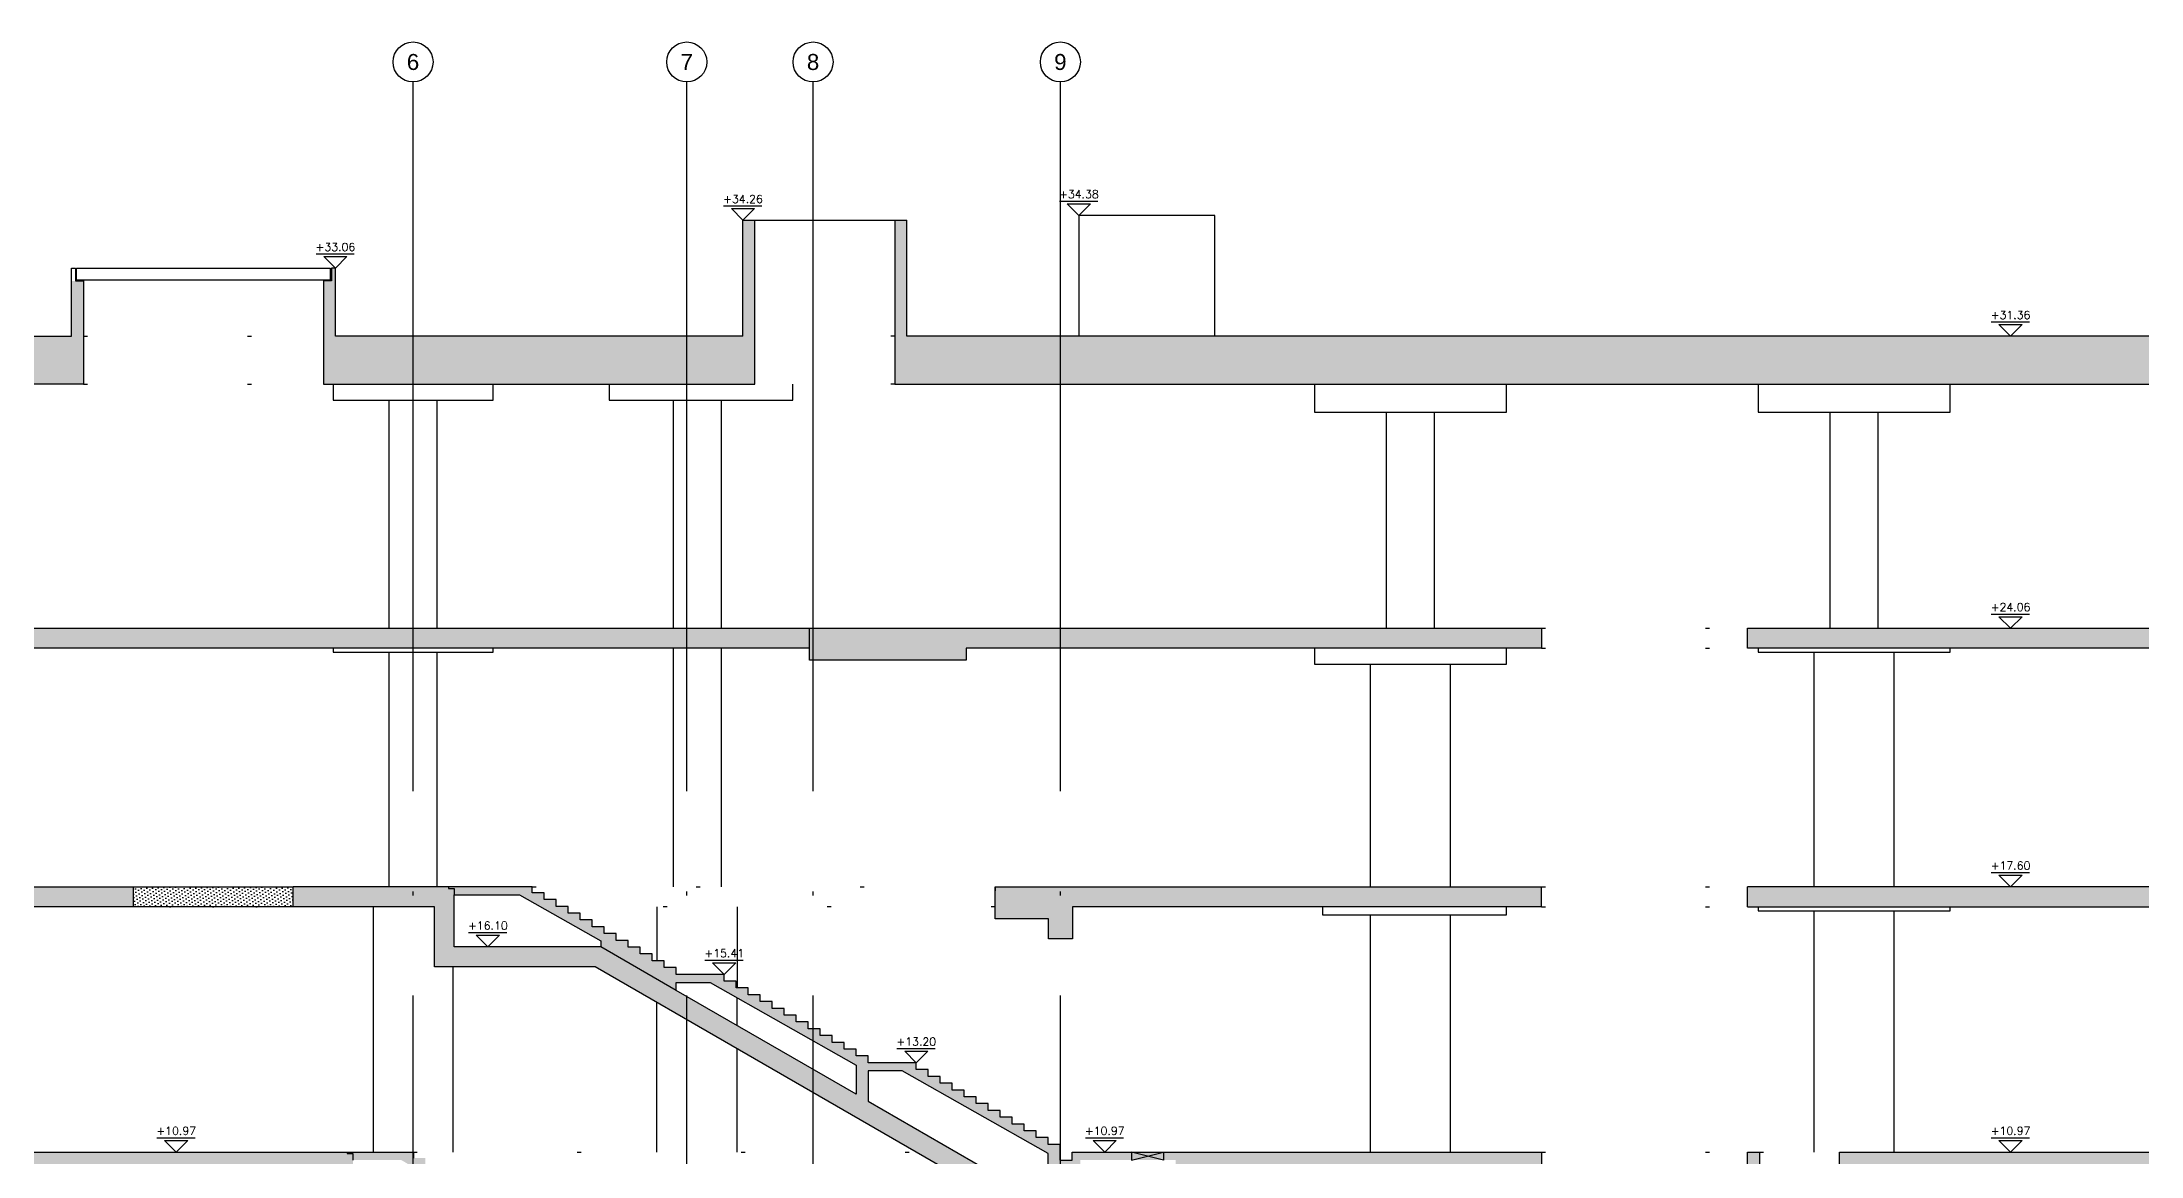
# Model space of a CAD drawing. Header units: millimetres. Extents: x 400408 to 401363, y 4543987 to 4544157.
# Drawn here: x 400672.2 to 400724.6, y 4544040.6 to 4544068.4 of the extents above; entities that cross this region are included whole.
import ezdxf
from ezdxf.enums import TextEntityAlignment as Align

# ---------------------------------------------------------------- set-up
doc = ezdxf.new("R2010")
doc.units = ezdxf.units.MM
for name, pattern in [('AKS', [3, 2.5, -0.25, 0, -0.25]), ('CIZGI', [0.4, 0.25, -0.15]), ('CONTINU', [0]), ('Dot', [4, 0, -4]), ('HIDDEN', [0.375, 0.25, -0.125])]:
    doc.linetypes.add(name, pattern=pattern)
for name, color, linetype in [('aks prota', 2, 'AKS'), ('caks prota', 4, 'Continuous'), ('görünüş prota', 4, 'Continuous'), ('kesik prota', 2, 'CIZGI'), ('kesit prota', 1, 'Continuous'), ('kesit tarama prota', 252, 'Continuous'), ('kot prota', 4, 'Continuous'), ('merdiven prota', 2, 'Continuous'), ('not çizgisi prota', 4, 'Continuous'), ('PRT-CST-rc_level', 6, 'Continuous'), ('PRT-CST-rc_levermark', 4, 'Continuous'), ('st_s_ölçü', 4, 'Continuous'), ('taks prota', 7, 'Continuous')]:
    doc.layers.add(name, color=color, linetype=linetype)
doc.styles.add('OLCU', font='romanstw.shx')
doc.styles.add('TAKS', font='Arial Unicode.ttf')
doc.dimstyles.new('1-50', dxfattribs={"dimtxt": 10, "dimasz": 4, "dimexe": 4, "dimexo": 8, "dimgap": 4, "dimtad": 1, "dimdec": 1, "dimrnd": 0.05, "dimzin": 9, "dimdsep": 46, "dimtxsty": 'OLCU', "dimblk1": 'OBLIQUE', "dimblk2": 'OBLIQUE', "dimsah": 1, "dimcen": 2, "dimdle": 4, "dimclrd": 4, "dimclre": 4, "dimclrt": 3, "dimadec": 1, "dimazin": 0, "dimtfac": 1, "dimtdec": 1, "dimtix": 1, "dimtmove": 2, "dimatfit": 3, "dimldrblk": 'OBLIQUE', "dimfxl": 1, "dimtvp": 1, "dimtolj": 1, "dimtzin": 1, "dimarcsym": 0})

# ---------------------------------------------------------------- blocks, each defined once
blk = doc.blocks.new('KOTK5')
at = {"layer": 'PRT-CST-rc_levermark'}
blk.add_line((217, 160), (-213, 160), dxfattribs=at)
blk.add_lwpolyline([(130, 130), (-130, 130), (0, 0)], close=True, dxfattribs=at)
at = {"layer": 'PRT-CST-rc_level', "style": 'OLCU'}
blk.add_attdef('000.00', text='', height=90, dxfattribs=at).set_placement((0, 193), align=Align.CENTER)
blk = doc.blocks.new('_Oblique')
at = {"layer": 'st_s_ölçü', "lineweight": -2}
blk.add_line((-0.5, -0.5), (0.5, 0.5), dxfattribs=at)

msp = doc.modelspace()

# ---------------------------------------------------------------- hatches: boundary and pattern name
at = {"layer": 'kesit tarama prota'}
h = msp.add_hatch(color=256, dxfattribs=at)
h.dxf.hatch_style = 1
h.paths.add_polyline_path([(400730.413, 4544024.445), (400706.148, 4544024.445), (400706.148, 4544026.075), (400751.913, 4544026.075), (400751.913, 4544024.445), (400731.753, 4544024.445), (400731.753, 4544021.895), (400765.354, 4544021.895), (400765.354, 4544024.445), (400765.354, 4544037.955), (400765.328, 4544037.955), (400765.328, 4544040.255), (400765.828, 4544040.255), (400765.828, 4544040.455), (400768.207, 4544040.455), (400768.207, 4544037.955), (400765.354, 4544037.955), (400765.354, 4544036.255), (400785.382, 4544036.255), (400786.592, 4544032.505), (400794.689, 4544032.505), (400794.689, 4544061.045), (400786.587, 4544061.045), (400786.587, 4544063.705), (400783.989, 4544063.705), (400783.989, 4544061.045), (400779.689, 4544061.045), (400779.689, 4544064.215), (400779.389, 4544064.215), (400779.389, 4544059.845), (400783.789, 4544059.845), (400783.789, 4544053.745), (400783.789, 4544053.245), (400783.789, 4544047.285), (400783.789, 4544046.785), (400783.789, 4544037.955), (400768.507, 4544037.955), (400768.507, 4544040.255), (400781.989, 4544040.255), (400781.989, 4544040.655), (400765.628, 4544040.655), (400765.628, 4544040.455), (400765.328, 4544040.455), (400765.328, 4544040.845), (400765.028, 4544040.845), (400765.028, 4544041.015), (400764.728, 4544041.015), (400764.728, 4544041.185), (400764.428, 4544041.185), (400764.428, 4544041.355), (400764.128, 4544041.355), (400764.128, 4544041.525), (400763.828, 4544041.525), (400763.828, 4544041.695), (400763.528, 4544041.695), (400763.528, 4544041.865), (400763.228, 4544041.865), (400763.228, 4544042.035), (400762.928, 4544042.035), (400762.928, 4544042.205), (400762.628, 4544042.205), (400762.628, 4544042.375), (400762.328, 4544042.375), (400762.328, 4544042.545), (400762.028, 4544042.545), (400762.028, 4544042.715), (400761.728, 4544042.715), (400761.728, 4544042.885), (400760.528, 4544042.885), (400760.528, 4544043.055), (400760.228, 4544043.055), (400760.228, 4544043.225), (400759.928, 4544043.225), (400759.928, 4544043.395), (400759.628, 4544043.395), (400759.628, 4544043.565), (400759.328, 4544043.565), (400759.328, 4544043.735), (400759.028, 4544043.735), (400759.028, 4544043.905), (400758.728, 4544043.905), (400758.728, 4544044.075), (400758.428, 4544044.075), (400758.428, 4544044.245), (400758.128, 4544044.245), (400758.128, 4544044.415), (400757.828, 4544044.415), (400757.828, 4544044.585), (400757.528, 4544044.585), (400757.528, 4544044.755), (400757.228, 4544044.755), (400757.228, 4544044.925), (400756.928, 4544044.925), (400756.928, 4544045.095), (400755.728, 4544045.095), (400755.728, 4544045.265), (400755.428, 4544045.265), (400755.428, 4544045.435), (400755.128, 4544045.435), (400755.128, 4544045.605), (400754.828, 4544045.605), (400754.828, 4544045.775), (400754.528, 4544045.775), (400754.528, 4544045.945), (400754.228, 4544045.945), (400754.228, 4544046.115), (400753.928, 4544046.115), (400753.928, 4544046.285), (400753.628, 4544046.285), (400753.628, 4544046.455), (400753.328, 4544046.455), (400753.328, 4544046.625), (400753.028, 4544046.625), (400753.028, 4544046.795), (400752.728, 4544046.795), (400752.728, 4544046.965), (400752.428, 4544046.965), (400752.428, 4544047.135), (400752.128, 4544047.135), (400752.128, 4544047.285), (400736.904, 4544047.285), (400736.904, 4544053.195), (400736.604, 4544053.195), (400736.604, 4544047.285), (400730.604, 4544047.285), (400730.604, 4544053.195), (400730.304, 4544053.195), (400730.304, 4544047.285), (400730.304, 4544047.185), (400730.054, 4544047.185), (400730.054, 4544047.285), (400714.794, 4544047.285), (400714.794, 4544046.785), (400749.578, 4544046.785), (400749.578, 4544045.285), (400753.9, 4544045.285), (400761.92, 4544040.655), (400717.094, 4544040.655), (400717.094, 4544040.255), (400762.407, 4544040.255), (400762.407, 4544037.955), (400741.624, 4544037.955), (400741.624, 4544040.205), (400741.324, 4544040.205), (400741.324, 4544037.955), (400724.324, 4544037.955), (400724.324, 4544040.205), (400724.024, 4544040.205), (400724.024, 4544037.955), (400717.194, 4544037.955), (400717.194, 4544036.955), (400762.292, 4544036.955), (400762.292, 4544032.495), (400717.194, 4544032.495), (400717.194, 4544030.995), (400715.094, 4544030.995), (400715.094, 4544032.495), (400697.783, 4544032.495), (400697.783, 4544032.295), (400697.483, 4544032.295), (400697.483, 4544032.685), (400697.193, 4544032.685), (400697.193, 4544032.855), (400696.903, 4544032.855), (400696.903, 4544033.025), (400696.613, 4544033.025), (400696.613, 4544033.195), (400696.323, 4544033.195), (400696.323, 4544033.365), (400696.033, 4544033.365), (400696.033, 4544033.535), (400695.743, 4544033.535), (400695.743, 4544033.705), (400695.453, 4544033.705), (400695.453, 4544033.875), (400695.163, 4544033.875), (400695.163, 4544034.045), (400694.873, 4544034.045), (400694.873, 4544034.215), (400694.583, 4544034.215), (400694.583, 4544034.385), (400694.293, 4544034.385), (400694.293, 4544034.555), (400694.003, 4544034.555), (400694.003, 4544034.725), (400693.713, 4544034.725), (400693.713, 4544034.895), (400693.423, 4544034.895), (400693.423, 4544035.065), (400693.133, 4544035.065), (400693.133, 4544035.235), (400691.643, 4544035.235), (400691.643, 4544035.405), (400691.353, 4544035.405), (400691.353, 4544035.575), (400691.063, 4544035.575), (400691.063, 4544035.745), (400690.773, 4544035.745), (400690.773, 4544035.915), (400690.483, 4544035.915), (400690.483, 4544036.085), (400690.193, 4544036.085), (400690.193, 4544036.255), (400689.903, 4544036.255), (400689.903, 4544036.425), (400689.613, 4544036.425), (400689.613, 4544036.595), (400689.323, 4544036.595), (400689.323, 4544036.765), (400689.033, 4544036.765), (400689.033, 4544036.935), (400688.743, 4544036.935), (400688.743, 4544037.105), (400688.453, 4544037.105), (400688.453, 4544037.275), (400688.163, 4544037.275), (400688.163, 4544037.445), (400687.873, 4544037.445), (400687.873, 4544037.615), (400687.583, 4544037.615), (400687.583, 4544037.785), (400687.293, 4544037.785), (400687.293, 4544037.955), (400685.803, 4544037.955), (400685.803, 4544038.125), (400685.513, 4544038.125), (400685.513, 4544038.295), (400685.223, 4544038.295), (400685.223, 4544038.465), (400684.933, 4544038.465), (400684.933, 4544038.635), (400684.643, 4544038.635), (400684.643, 4544038.805), (400684.353, 4544038.805), (400684.353, 4544038.975), (400684.063, 4544038.975), (400684.063, 4544039.145), (400683.773, 4544039.145), (400683.773, 4544039.315), (400683.483, 4544039.315), (400683.483, 4544039.485), (400683.193, 4544039.485), (400683.193, 4544039.655), (400682.903, 4544039.655), (400682.903, 4544039.825), (400682.613, 4544039.825), (400682.613, 4544039.995), (400682.323, 4544039.995), (400682.323, 4544040.165), (400682.033, 4544040.165), (400682.033, 4544040.335), (400681.743, 4544040.335), (400681.743, 4544040.505), (400681.453, 4544040.505), (400681.453, 4544040.655), (400654.889, 4544040.655), (400654.889, 4544046.785), (400662.439, 4544046.785), (400662.439, 4544047.285), (400654.889, 4544047.285), (400654.889, 4544053.245), (400691.35, 4544053.245), (400691.35, 4544053.745), (400654.889, 4544053.745), (400654.889, 4544059.845), (400673.196, 4544059.845), (400673.196, 4544062.425), (400672.896, 4544062.425), (400672.896, 4544061.045), (400654.689, 4544061.045), (400654.689, 4544061.575), (400652.089, 4544061.575), (400652.089, 4544061.045), (400643.989, 4544061.045), (400643.989, 4544036.255), (400655.78, 4544036.255), (400656.989, 4544032.505), (400663.739, 4544032.505), (400664.949, 4544036.255), (400680.741, 4544036.255), (400683.421, 4544030.895), (400692.708, 4544030.895), (400692.708, 4544032.495), (400691.643, 4544032.495), (400691.643, 4544035.035), (400692.788, 4544035.035), (400697.183, 4544032.459), (400697.183, 4544031.465), (400695.766, 4544031.465), (400695.766, 4544032.095), (400694.611, 4544032.095), (400694.611, 4544032.495), (400692.708, 4544032.495), (400692.708, 4544030.895), (400692.708, 4544024.445), (400692.708, 4544021.895), (400730.413, 4544021.895)])
h.paths.add_polyline_path([(400704.447, 4544026.375), (400704.447, 4544026.075), (400705.722, 4544026.075), (400705.722, 4544024.445), (400704.633, 4544024.445), (400702.95, 4544023.895), (400700.67, 4544023.895), (400698.987, 4544024.445), (400695.771, 4544024.445), (400695.771, 4544030.595), (400701.213, 4544030.595), (400701.213, 4544031.895), (400714.494, 4544031.895), (400714.494, 4544030.395), (400717.794, 4544030.395), (400717.794, 4544031.895), (400762.292, 4544031.895), (400762.292, 4544024.445), (400759.075, 4544024.445), (400757.392, 4544023.895), (400755.112, 4544023.895), (400753.429, 4544024.445), (400752.34, 4544024.445), (400752.34, 4544026.075), (400753.615, 4544026.075), (400753.615, 4544026.375)], flags=16)
h.paths.add_polyline_path([(400700.613, 4544030.995), (400697.483, 4544030.995), (400697.483, 4544032.095), (400697.983, 4544032.095), (400697.983, 4544032.295), (400700.613, 4544032.295)], flags=16)
h.paths.add_polyline_path([(400691.343, 4544032.495), (400685.121, 4544032.495), (400685.121, 4544037.355), (400685.121, 4544037.955), (400679.934, 4544037.955), (400679.934, 4544040.455), (400681.142, 4544040.455), (400685.121, 4544038.123), (400685.121, 4544037.955), (400685.121, 4544037.355), (400686.339, 4544037.355), (400691.343, 4544034.466)], flags=16)
h.paths.add_polyline_path([(400679.634, 4544037.955), (400662.339, 4544037.955), (400662.039, 4544037.955), (400662.039, 4544034.205), (400658.689, 4544034.205), (400658.689, 4544037.955), (400658.389, 4544037.955), (400654.889, 4544037.955), (400654.889, 4544040.255), (400679.634, 4544040.255)], flags=16)
h.paths.add_polyline_path([(400750.178, 4544045.785), (400750.178, 4544047.085), (400751.811, 4544047.085), (400754.034, 4544045.825), (400754.034, 4544045.785)], flags=16)
h.paths.add_polyline_path([(400755.728, 4544044.807), (400755.728, 4544044.895), (400756.576, 4544044.895), (400760.228, 4544042.825), (400760.228, 4544042.209)], flags=16)
h.paths.add_polyline_path([(400760.528, 4544042.036), (400760.528, 4544042.685), (400761.376, 4544042.685), (400765.028, 4544040.615), (400765.028, 4544037.955), (400762.907, 4544037.955), (400762.907, 4544040.662)], flags=16)
h.paths.add_polyline_path([(400654.289, 4544037.955), (400650.889, 4544037.955), (400650.889, 4544059.845), (400652.389, 4544059.845), (400652.389, 4544061.275), (400654.289, 4544061.275)], flags=16)
h.paths.add_polyline_path([(400650.389, 4544037.955), (400645.189, 4544037.955), (400645.189, 4544040.255), (400650.389, 4544040.255)], flags=16)
h.paths.add_polyline_path([(400650.389, 4544040.655), (400645.189, 4544040.655), (400645.189, 4544046.785), (400650.389, 4544046.785)], flags=16)
h.paths.add_polyline_path([(400650.389, 4544047.285), (400645.189, 4544047.285), (400645.189, 4544053.245), (400650.389, 4544053.245)], flags=16)
h.paths.add_polyline_path([(400650.389, 4544053.745), (400645.189, 4544053.745), (400645.189, 4544059.845), (400650.389, 4544059.845)], flags=16)
h.paths.add_polyline_path([(400784.392, 4544037.955), (400784.392, 4544063.505), (400786.287, 4544063.505), (400786.287, 4544059.845), (400787.792, 4544059.845), (400787.792, 4544037.955)], flags=16)
h.paths.add_polyline_path([(400788.292, 4544034.205), (400788.292, 4544040.255), (400793.489, 4544040.255), (400793.489, 4544037.955), (400793.489, 4544034.205)], flags=16)
h.paths.add_polyline_path([(400788.292, 4544040.655), (400788.292, 4544046.785), (400793.489, 4544046.785), (400793.489, 4544040.655)], flags=16)
h.paths.add_polyline_path([(400788.292, 4544047.285), (400788.292, 4544053.245), (400793.489, 4544053.245), (400793.489, 4544047.285)], flags=16)
h.paths.add_polyline_path([(400788.292, 4544053.745), (400788.292, 4544059.845), (400793.489, 4544059.845), (400793.489, 4544053.745)], flags=16)
h = msp.add_hatch(color=256, dxfattribs=at)
h.dxf.hatch_style = 1
h.paths.add_polyline_path([(400689.984, 4544063.945), (400689.684, 4544063.945), (400689.684, 4544061.045), (400679.496, 4544061.045), (400679.496, 4544062.745), (400679.396, 4544062.745), (400679.396, 4544062.425), (400679.196, 4544062.425), (400679.196, 4544059.845), (400689.984, 4544059.845)])
h = msp.add_hatch(color=256, dxfattribs=at)
h.dxf.hatch_style = 1
h.paths.add_polyline_path([(400766.715, 4544061.045), (400693.784, 4544061.045), (400693.784, 4544063.945), (400693.484, 4544063.945), (400693.484, 4544059.845), (400766.715, 4544059.845)])
h = msp.add_hatch(color=256, dxfattribs=at)
h.dxf.hatch_style = 1
h.paths.add_polyline_path([(400709.644, 4544053.745), (400691.35, 4544053.745), (400691.35, 4544052.945), (400695.261, 4544052.945), (400695.261, 4544053.245), (400709.644, 4544053.245)])
h = msp.add_hatch(color=256, dxfattribs=at)
h.dxf.hatch_style = 1
h.paths.add_polyline_path([(400714.794, 4544053.245), (400714.794, 4544053.745), (400766.715, 4544053.745), (400766.715, 4544053.245)])
h = msp.add_hatch(color=256, dxfattribs=at)
h.dxf.hatch_style = 1
h.paths.add_polyline_path([(400674.439, 4544047.285), (400670.439, 4544047.285), (400670.439, 4544046.785), (400674.439, 4544046.785)])
h = msp.add_hatch(dxfattribs=at)
h.set_pattern_fill('DOTS', color=2, scale=0.05, angle=36)
h.set_pattern_definition([(36, (401042.08825, 4543716.50531), (-0.014547592, 0.087543451), [0, -0.079375])])
h.paths.add_polyline_path([(400678.439, 4544047.285), (400674.439, 4544047.285), (400674.439, 4544046.785), (400678.439, 4544046.785)])
h = msp.add_hatch(color=256, dxfattribs=at)
h.dxf.hatch_style = 1
h.paths.add_polyline_path([(400687.416, 4544045.605), (400687.116, 4544045.605), (400687.116, 4544045.775), (400686.816, 4544045.775), (400686.816, 4544045.945), (400686.516, 4544045.945), (400686.516, 4544046.115), (400686.216, 4544046.115), (400686.216, 4544046.285), (400685.916, 4544046.285), (400685.916, 4544046.455), (400685.616, 4544046.455), (400685.616, 4544046.625), (400685.316, 4544046.625), (400685.316, 4544046.795), (400685.016, 4544046.795), (400685.016, 4544046.965), (400684.716, 4544046.965), (400684.716, 4544047.135), (400684.416, 4544047.135), (400684.416, 4544047.285), (400678.439, 4544047.285), (400678.439, 4544046.785), (400681.97, 4544046.785), (400681.97, 4544045.285), (400685.994, 4544045.285), (400700.422, 4544036.955), (400715.094, 4544036.955), (400715.094, 4544040.655), (400714.794, 4544040.655), (400714.794, 4544037.955), (400709.644, 4544037.955), (400709.644, 4544040.655), (400697.917, 4544040.655), (400697.917, 4544040.451), (400697.617, 4544040.451), (400697.617, 4544040.845), (400697.316, 4544040.845), (400697.316, 4544041.015), (400697.016, 4544041.015), (400697.016, 4544041.185), (400696.716, 4544041.185), (400696.716, 4544041.355), (400696.416, 4544041.355), (400696.416, 4544041.525), (400696.116, 4544041.525), (400696.116, 4544041.695), (400695.816, 4544041.695), (400695.816, 4544041.865), (400695.516, 4544041.865), (400695.516, 4544042.035), (400695.216, 4544042.035), (400695.216, 4544042.205), (400694.916, 4544042.205), (400694.916, 4544042.375), (400694.616, 4544042.375), (400694.616, 4544042.545), (400694.316, 4544042.545), (400694.316, 4544042.715), (400694.016, 4544042.715), (400694.016, 4544042.885), (400692.816, 4544042.885), (400692.816, 4544043.055), (400692.516, 4544043.055), (400692.516, 4544043.225), (400692.216, 4544043.225), (400692.216, 4544043.395), (400691.916, 4544043.395), (400691.916, 4544043.565), (400691.616, 4544043.565), (400691.616, 4544043.735), (400691.316, 4544043.735), (400691.316, 4544043.905), (400691.016, 4544043.905), (400691.016, 4544044.075), (400690.716, 4544044.075), (400690.716, 4544044.245), (400690.416, 4544044.245), (400690.416, 4544044.415), (400690.116, 4544044.415), (400690.116, 4544044.585), (400689.816, 4544044.585), (400689.816, 4544044.755), (400689.516, 4544044.755), (400689.516, 4544044.925), (400689.216, 4544044.925), (400689.216, 4544045.095), (400688.016, 4544045.095), (400688.016, 4544045.265), (400687.716, 4544045.265), (400687.716, 4544045.435), (400687.416, 4544045.435)])
h.paths.add_polyline_path([(400686.128, 4544045.785), (400682.468, 4544045.785), (400682.468, 4544047.085), (400684.099, 4544047.085), (400686.128, 4544045.935)], flags=16)
h.paths.add_polyline_path([(400688.016, 4544044.895), (400688.864, 4544044.895), (400692.516, 4544042.825), (400692.516, 4544042.097), (400688.016, 4544044.695)], flags=16)
h.paths.add_polyline_path([(400692.816, 4544042.685), (400693.664, 4544042.685), (400697.317, 4544040.615), (400697.317, 4544039.325), (400692.816, 4544041.924)], flags=16)
h.paths.add_polyline_path([(400697.617, 4544040.251), (400698.117, 4544040.251), (400698.117, 4544040.455), (400700.499, 4544040.455), (400700.499, 4544037.955), (400699.69, 4544037.955), (400697.617, 4544039.152)], flags=16)
h.paths.add_polyline_path([(400700.999, 4544040.255), (400709.344, 4544040.255), (400709.344, 4544037.955), (400700.999, 4544037.955)], flags=16)
h = msp.add_hatch(color=256, dxfattribs=at)
h.dxf.hatch_style = 1
h.paths.add_polyline_path([(400709.644, 4544047.285), (400695.989, 4544047.285), (400695.989, 4544046.485), (400697.319, 4544046.485), (400697.319, 4544045.985), (400697.919, 4544045.985), (400697.919, 4544046.785), (400709.644, 4544046.785)])

# ---------------------------------------------------------------- linework, layer by layer
at = {"layer": 'aks prota', "ltscale": 10}
for p, q in [((400681.439, 4544019.57), (400681.439, 4544067.399)), ((400688.279, 4544019.57), (400688.279, 4544067.399)), ((400691.439, 4544019.57), (400691.439, 4544067.399)), ((400697.619, 4544019.57), (400697.619, 4544067.399))]:
    msp.add_line(p, q, dxfattribs=at)
at = {"layer": 'caks prota', "ltscale": 0.05}
for centre in [(400681.437, 4544067.899), (400688.28, 4544067.899), (400691.437, 4544067.899), (400697.619, 4544067.899)]:
    msp.add_circle(centre, 0.5, dxfattribs=at)
at = {"layer": 'görünüş prota', "color": 4}
for p, q in [((400680.839, 4544053.745), (400680.839, 4544059.445)), ((400682.039, 4544053.745), (400682.039, 4544059.445)), ((400687.936, 4544059.445), (400687.936, 4544053.745)), ((400689.136, 4544059.445), (400689.136, 4544053.745)), ((400705.77, 4544053.745), (400705.77, 4544059.145)), ((400706.97, 4544053.745), (400706.97, 4544059.145)), ((400716.859, 4544053.745), (400716.859, 4544059.145)), ((400718.059, 4544053.745), (400718.059, 4544059.145)), ((400680.839, 4544047.285), (400680.839, 4544053.145)), ((400682.039, 4544047.285), (400682.039, 4544053.145)), ((400687.936, 4544053.245), (400687.936, 4544047.285)), ((400689.136, 4544053.245), (400689.136, 4544047.285)), ((400716.459, 4544047.285), (400716.459, 4544053.145)), ((400718.459, 4544047.285), (400718.459, 4544053.145)), ((400705.37, 4544047.285), (400705.37, 4544052.845)), ((400707.37, 4544047.285), (400707.37, 4544052.845)), ((400680.439, 4544046.785), (400680.439, 4544040.655)), ((400687.536, 4544046.785), (400687.536, 4544045.435)), ((400689.536, 4544046.785), (400689.536, 4544044.755)), ((400705.37, 4544040.655), (400705.37, 4544046.585)), ((400707.37, 4544040.655), (400707.37, 4544046.585)), ((400716.459, 4544040.655), (400716.459, 4544046.685)), ((400718.459, 4544040.655), (400718.459, 4544046.685)), ((400682.439, 4544040.655), (400682.439, 4544045.285)), ((400687.536, 4544040.655), (400687.536, 4544044.395)), ((400689.536, 4544043.818), (400689.536, 4544044.514)), ((400689.536, 4544040.655), (400689.536, 4544043.241))]:
    msp.add_line(p, q, dxfattribs=at)
for points in [[(400689.984, 4544063.945), (400693.484, 4544063.945)], [(400701.481, 4544061.045), (400701.481, 4544064.065), (400698.081, 4544064.065), (400698.081, 4544061.045)], [(400679.439, 4544059.845), (400679.439, 4544059.445), (400683.439, 4544059.445), (400683.439, 4544059.845)], [(400686.338, 4544059.845), (400686.338, 4544059.445), (400690.935, 4544059.445), (400690.935, 4544059.845)], [(400703.97, 4544059.845), (400703.97, 4544059.145), (400708.769, 4544059.145), (400708.769, 4544059.845)], [(400715.059, 4544059.845), (400715.059, 4544059.145), (400719.858, 4544059.145), (400719.858, 4544059.845)], [(400679.439, 4544053.245), (400679.439, 4544053.145), (400683.439, 4544053.145), (400683.439, 4544053.245)], [(400703.97, 4544053.245), (400703.97, 4544052.845), (400708.77, 4544052.845), (400708.77, 4544053.245)], [(400715.059, 4544053.245), (400715.059, 4544053.145), (400719.859, 4544053.145), (400719.859, 4544053.245)], [(400674.439, 4544047.285), (400678.439, 4544047.285)], [(400678.439, 4544046.785), (400674.439, 4544046.785)], [(400704.17, 4544046.785), (400704.17, 4544046.585), (400708.772, 4544046.585), (400708.772, 4544046.785)], [(400715.059, 4544046.785), (400715.059, 4544046.685), (400719.859, 4544046.685), (400719.859, 4544046.785)]]:
    msp.add_lwpolyline(points, dxfattribs=at)
msp.add_lwpolyline([(400673.026, 4544062.745), (400679.366, 4544062.745), (400679.366, 4544062.445), (400673.026, 4544062.445)], close=True, dxfattribs=at)
at = {"layer": 'görünüş prota', "color": 4, "linetype": 'Dot'}
for points in [[(400673.196, 4544061.045), (400679.196, 4544061.045)], [(400693.484, 4544061.045), (400689.984, 4544061.045)], [(400673.196, 4544059.845), (400679.196, 4544059.845)], [(400693.484, 4544059.845), (400689.984, 4544059.845)], [(400709.644, 4544053.745), (400714.794, 4544053.745)], [(400709.644, 4544053.245), (400714.794, 4544053.245)], [(400684.416, 4544047.285), (400695.989, 4544047.285), (400695.989, 4544046.785)], [(400695.989, 4544046.785), (400685.316, 4544046.785)], [(400709.644, 4544047.285), (400714.794, 4544047.285)], [(400709.644, 4544046.785), (400714.794, 4544046.785)], [(400681.443, 4544040.655), (400694.014, 4544040.655)], [(400709.644, 4544040.655), (400714.794, 4544040.655)], [(400715.094, 4544040.655), (400717.094, 4544040.655)]]:
    msp.add_lwpolyline(points, dxfattribs=at)
at = {"layer": 'kesik prota', "ltscale": 10}
for points in [[(400688.016, 4544044.695), (400686.128, 4544045.785), (400686.128, 4544045.785)], [(400699.399, 4544040.655), (400699.399, 4544040.455), (400700.199, 4544040.655), (400700.199, 4544040.455), (400699.399, 4544040.655)]]:
    msp.add_lwpolyline(points, dxfattribs=at)
at = {"layer": 'kesit prota'}
for p, q in [((400689.684, 4544061.045), (400689.684, 4544063.945)), ((400689.984, 4544059.845), (400689.984, 4544063.945)), ((400693.784, 4544061.045), (400693.784, 4544063.945))]:
    msp.add_line(p, q, dxfattribs=at)
at = {"layer": 'kesit prota', "color": 1}
for p, q in [((400714.794, 4544053.245), (400714.794, 4544053.745)), ((400709.644, 4544046.785), (400709.644, 4544047.285)), ((400714.794, 4544046.785), (400714.794, 4544047.285))]:
    msp.add_line(p, q, dxfattribs=at)
at = {"layer": 'kesit prota'}
for points in [[(400689.684, 4544063.945), (400689.984, 4544063.945)], [(400693.484, 4544063.945), (400693.784, 4544063.945)], [(400643.989, 4544061.045), (400652.089, 4544061.045), (400652.089, 4544061.575), (400654.689, 4544061.575), (400654.689, 4544061.045), (400672.896, 4544061.045), (400672.896, 4544062.745), (400672.996, 4544062.745), (400672.996, 4544062.425), (400673.196, 4544062.425), (400673.196, 4544059.845), (400654.889, 4544059.845), (400654.889, 4544053.745), (400709.644, 4544053.745), (400709.644, 4544053.245), (400695.261, 4544053.245), (400695.261, 4544052.945), (400691.35, 4544052.945), (400691.35, 4544053.745)], [(400691.35, 4544053.245), (400654.889, 4544053.245), (400654.889, 4544047.285), (400662.439, 4544047.285), (400662.439, 4544046.785), (400654.889, 4544046.785)], [(400674.439, 4544046.785), (400670.439, 4544046.785), (400670.439, 4544047.285), (400674.439, 4544047.285), (400674.439, 4544046.785)], [(400697.617, 4544040.451), (400697.917, 4544040.451), (400697.917, 4544040.655), (400709.644, 4544040.655), (400709.644, 4544037.955), (400714.794, 4544037.955), (400714.794, 4544040.655), (400715.094, 4544040.655), (400715.094, 4544036.955), (400700.422, 4544036.955), (400685.994, 4544045.285), (400681.97, 4544045.285), (400681.97, 4544046.785), (400678.439, 4544046.785), (400678.439, 4544047.285)], [(400654.889, 4544040.655), (400681.453, 4544040.655), (400681.453, 4544040.505)]]:
    msp.add_lwpolyline(points, dxfattribs=at)
at = {"layer": 'kesit prota', "color": 1}
for points in [[(400693.484, 4544063.945), (400693.484, 4544059.845), (400766.715, 4544059.845), (400766.715, 4544061.045), (400693.784, 4544061.045)], [(400689.684, 4544061.045), (400679.496, 4544061.045), (400679.496, 4544062.745), (400679.396, 4544062.745), (400679.396, 4544062.425), (400679.196, 4544062.425), (400679.196, 4544059.845), (400689.984, 4544059.845)], [(400714.794, 4544053.745), (400766.715, 4544053.745), (400766.715, 4544053.245), (400714.794, 4544053.245)], [(400697.617, 4544040.451), (400697.617, 4544040.845), (400697.316, 4544040.845), (400697.316, 4544041.015), (400697.016, 4544041.015), (400697.016, 4544041.185), (400696.716, 4544041.185), (400696.716, 4544041.355), (400696.416, 4544041.355), (400696.416, 4544041.525), (400696.116, 4544041.525), (400696.116, 4544041.695), (400695.816, 4544041.695), (400695.816, 4544041.865), (400695.516, 4544041.865), (400695.516, 4544042.035), (400695.216, 4544042.035), (400695.216, 4544042.205), (400694.916, 4544042.205), (400694.916, 4544042.375), (400694.616, 4544042.375), (400694.616, 4544042.545), (400694.316, 4544042.545), (400694.316, 4544042.715), (400694.016, 4544042.715), (400694.016, 4544042.885), (400692.816, 4544042.885), (400692.816, 4544043.055), (400692.516, 4544043.055), (400692.516, 4544043.225), (400692.216, 4544043.225), (400692.216, 4544043.395), (400691.916, 4544043.395), (400691.916, 4544043.565), (400691.616, 4544043.565), (400691.616, 4544043.735), (400691.316, 4544043.735), (400691.316, 4544043.905), (400691.016, 4544043.905), (400691.016, 4544044.075), (400690.716, 4544044.075), (400690.716, 4544044.245), (400690.416, 4544044.245), (400690.416, 4544044.415), (400690.116, 4544044.415), (400690.116, 4544044.585), (400689.816, 4544044.585), (400689.816, 4544044.755), (400689.516, 4544044.755), (400689.516, 4544044.925), (400689.216, 4544044.925), (400689.216, 4544045.095), (400688.016, 4544045.095), (400688.016, 4544045.265), (400687.716, 4544045.265), (400687.716, 4544045.435), (400687.416, 4544045.435), (400687.416, 4544045.605), (400687.116, 4544045.605), (400687.116, 4544045.775), (400686.816, 4544045.775), (400686.816, 4544045.945), (400686.516, 4544045.945), (400686.516, 4544046.115), (400686.216, 4544046.115), (400686.216, 4544046.285), (400685.916, 4544046.285), (400685.916, 4544046.455), (400685.616, 4544046.455), (400685.616, 4544046.625), (400685.316, 4544046.625), (400685.316, 4544046.795), (400685.016, 4544046.795), (400685.016, 4544046.965), (400684.716, 4544046.965), (400684.716, 4544047.135), (400684.416, 4544047.135), (400684.416, 4544047.285), (400678.439, 4544047.285)], [(400695.989, 4544047.285), (400709.644, 4544047.285)], [(400709.644, 4544046.785), (400697.919, 4544046.785), (400697.919, 4544045.985), (400697.319, 4544045.985), (400697.319, 4544046.485), (400695.989, 4544046.485), (400695.989, 4544047.285)], [(400730.054, 4544047.285), (400714.794, 4544047.285)], [(400714.794, 4544046.785), (400749.578, 4544046.785), (400749.578, 4544045.285), (400753.9, 4544045.285), (400761.92, 4544040.655)], [(400692.816, 4544041.924), (400697.317, 4544039.325), (400697.317, 4544040.615), (400693.664, 4544042.685), (400692.816, 4544042.685), (400692.816, 4544041.924)], [(400717.194, 4544032.495), (400762.292, 4544032.495), (400762.292, 4544036.955), (400717.194, 4544036.955), (400717.194, 4544037.955), (400724.024, 4544037.955), (400724.024, 4544040.205), (400724.324, 4544040.205), (400724.324, 4544037.955), (400741.324, 4544037.955), (400741.324, 4544040.205), (400741.624, 4544040.205), (400741.624, 4544037.955), (400762.407, 4544037.955), (400762.407, 4544040.255), (400717.094, 4544040.255), (400717.094, 4544040.655), (400761.92, 4544040.655)]]:
    msp.add_lwpolyline(points, dxfattribs=at)
for points in [[(400686.128, 4544045.935), (400686.128, 4544045.785), (400682.468, 4544045.785), (400682.468, 4544047.085), (400684.099, 4544047.085)], [(400692.516, 4544042.097), (400688.016, 4544044.695), (400688.016, 4544044.895), (400688.864, 4544044.895), (400692.516, 4544042.825)]]:
    msp.add_lwpolyline(points, close=True, dxfattribs=at)
at = {"layer": 'merdiven prota', "linetype": 'HIDDEN', "ltscale": 10}
for points in [[(400682.325, 4544047.285), (400682.325, 4544047.245), (400682.468, 4544047.245), (400682.468, 4544047.085)], [(400679.789, 4544040.655), (400679.789, 4544040.615), (400679.934, 4544040.615), (400679.934, 4544040.455)]]:
    msp.add_lwpolyline(points, dxfattribs=at)

# ---------------------------------------------------------------- block references
at = {"layer": 'kot prota', "linetype": 'CONTINU', "ltscale": 0.1}
ref = msp.add_blockref('KOTK5', (400698.081, 4544064.065), dxfattribs=dict(at, xscale=-0.002222222222222222, yscale=0.002222222222222222, zscale=0.002222222222222222, rotation=359.9999999999902))
ref.add_attrib('000.00', '+34.38', dxfattribs={"layer": 'PRT-CST-rc_level', "height": 0.2, "style": 'OLCU'}).set_placement((400698.081, 4544064.494), align=Align.CENTER)
ref = msp.add_blockref('KOTK5', (400689.684, 4544063.945), dxfattribs=dict(at, xscale=-0.002222222222222222, yscale=0.002222222222222222, zscale=0.002222222222222222, rotation=359.9999999999902))
ref.add_attrib('000.00', '+34.26', dxfattribs={"layer": 'PRT-CST-rc_level', "height": 0.2, "style": 'OLCU'}).set_placement((400689.684, 4544064.374), align=Align.CENTER)
ref = msp.add_blockref('KOTK5', (400679.496, 4544062.745), dxfattribs=dict(at, xscale=-0.002222222222222222, yscale=0.002222222222222222, zscale=0.002222222222222222, rotation=359.9999999999902))
ref.add_attrib('000.00', '+33.06', dxfattribs={"layer": 'PRT-CST-rc_level', "height": 0.2, "style": 'OLCU'}).set_placement((400679.496, 4544063.174), align=Align.CENTER)
ref = msp.add_blockref('KOTK5', (400721.371, 4544061.045), dxfattribs=dict(at, xscale=-0.002222222222222222, yscale=0.002222222222222222, zscale=0.002222222222222222, rotation=359.9999999999902))
ref.add_attrib('000.00', '+31.36', dxfattribs={"layer": 'PRT-CST-rc_level', "height": 0.2, "style": 'OLCU'}).set_placement((400721.371, 4544061.474), align=Align.CENTER)
ref = msp.add_blockref('KOTK5', (400721.371, 4544053.745), dxfattribs=dict(at, xscale=-0.002222222222222222, yscale=0.002222222222222222, zscale=0.002222222222222222, rotation=359.9999999999902))
ref.add_attrib('000.00', '+24.06', dxfattribs={"layer": 'PRT-CST-rc_level', "height": 0.2, "style": 'OLCU'}).set_placement((400721.371, 4544054.174), align=Align.CENTER)
ref = msp.add_blockref('KOTK5', (400721.371, 4544047.285), dxfattribs=dict(at, xscale=-0.002222222222222222, yscale=0.002222222222222222, zscale=0.002222222222222222, rotation=359.9999999999902))
ref.add_attrib('000.00', '+17.60', dxfattribs={"layer": 'PRT-CST-rc_level', "height": 0.2, "style": 'OLCU'}).set_placement((400721.371, 4544047.714), align=Align.CENTER)
ref = msp.add_blockref('KOTK5', (400683.308, 4544045.785), dxfattribs=dict(at, xscale=-0.002222222222222222, yscale=0.002222222222222222, zscale=0.002222222222222222, rotation=359.9999999999902))
ref.add_attrib('000.00', '+16.10', dxfattribs={"layer": 'PRT-CST-rc_level', "height": 0.2, "style": 'OLCU'}).set_placement((400683.308, 4544046.214), align=Align.CENTER)
ref = msp.add_blockref('KOTK5', (400689.216, 4544045.095), dxfattribs=dict(at, xscale=-0.002222222222222222, yscale=0.002222222222222222, zscale=0.002222222222222222, rotation=359.9999999999902))
ref.add_attrib('000.00', '+15.41', dxfattribs={"layer": 'PRT-CST-rc_level', "height": 0.2, "style": 'OLCU'}).set_placement((400689.216, 4544045.524), align=Align.CENTER)
ref = msp.add_blockref('KOTK5', (400694.016, 4544042.885), dxfattribs=dict(at, xscale=-0.002222222222222222, yscale=0.002222222222222222, zscale=0.002222222222222222, rotation=359.9999999999902))
ref.add_attrib('000.00', '+13.20', dxfattribs={"layer": 'PRT-CST-rc_level', "height": 0.2, "style": 'OLCU'}).set_placement((400694.016, 4544043.314), align=Align.CENTER)
ref = msp.add_blockref('KOTK5', (400675.517, 4544040.655), dxfattribs=dict(at, xscale=-0.002222222222222222, yscale=0.002222222222222222, zscale=0.002222222222222222, rotation=359.9999999999902))
ref.add_attrib('000.00', '+10.97', dxfattribs={"layer": 'PRT-CST-rc_level', "height": 0.2, "style": 'OLCU'}).set_placement((400675.517, 4544041.084), align=Align.CENTER)
ref = msp.add_blockref('KOTK5', (400698.727, 4544040.655), dxfattribs=dict(at, xscale=-0.002222222222222222, yscale=0.002222222222222222, zscale=0.002222222222222222, rotation=359.9999999999902))
ref.add_attrib('000.00', '+10.97', dxfattribs={"layer": 'PRT-CST-rc_level', "height": 0.2, "style": 'OLCU'}).set_placement((400698.727, 4544041.084), align=Align.CENTER)
ref = msp.add_blockref('KOTK5', (400721.371, 4544040.655), dxfattribs=dict(at, xscale=-0.002222222222222222, yscale=0.002222222222222222, zscale=0.002222222222222222, rotation=359.9999999999902))
ref.add_attrib('000.00', '+10.97', dxfattribs={"layer": 'PRT-CST-rc_level', "height": 0.2, "style": 'OLCU'}).set_placement((400721.371, 4544041.084), align=Align.CENTER)

# ---------------------------------------------------------------- texts
at = {"layer": 'taks prota', "style": 'TAKS'}
for s, p in [('6', (400681.437, 4544067.899)), ('7', (400688.28, 4544067.899)), ('8', (400691.437, 4544067.899)), ('9', (400697.619, 4544067.899))]:
    msp.add_text(s, height=0.4, dxfattribs=at).set_placement(p, align=Align.MIDDLE_CENTER)

# ---------------------------------------------------------------- leaders
at = {"layer": 'not çizgisi prota'}
msp.add_leader([(400683.659, 4544032.791), (400683.107, 4544033.245), (400681.656, 4544033.245)], dimstyle='1-50', override={"dimasz": 12, "dimgap": 4, "dimtad": 0}, dxfattribs=at)

doc.saveas('drawing.dxf')
